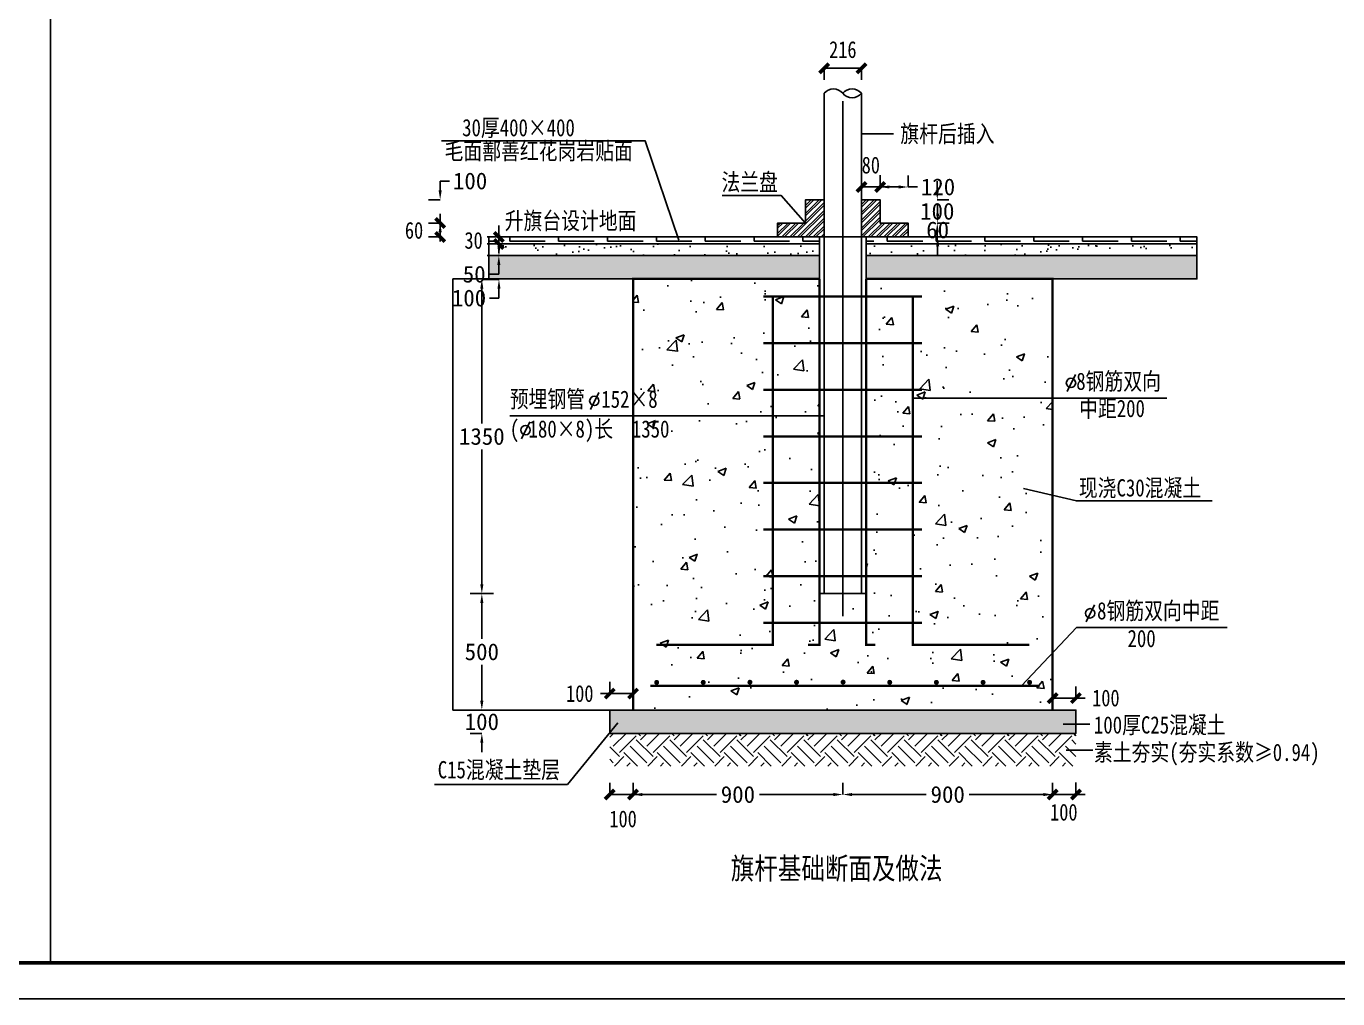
# Model space of a CAD drawing. Header units: inches. Extents: x -2316 to 955, y -265 to 742.
# Drawn here: x -2019.1 to -1836.6, y -265.1 to -129.7 of the extents above; entities that cross this region are included whole.
import ezdxf

# ---------------------------------------------------------------- set-up
doc = ezdxf.new("R2010")
doc.units = ezdxf.units.IN
doc.header["$LTSCALE"] = 1000
doc.header["$MEASUREMENT"] = 0
for name, color, linetype in [('0zd', 255, 'Continuous'), ('sbdd', 7, 'Continuous'), ('sbdddd', 7, 'Continuous'), ('文字和字符', 7, 'Continuous')]:
    doc.layers.add(name, color=color, linetype=linetype)
doc.styles.add('HTZ', font='simhei.ttf', dxfattribs={"width": 0.55})
doc.styles.get("Standard").update_dxf_attribs({"font": ''})
doc.styles.add('宋体', font='', dxfattribs={"width": 0.8})
doc.styles.get('Standard').set_extended_font_data('SimSun')
doc.styles.get('宋体').set_extended_font_data('SimSun')
doc.dimstyles.new('STANDARD$0', dxfattribs={"dimtxt": 3.5, "dimasz": 0.25, "dimexe": 2, "dimexo": 0.0625, "dimgap": 0.09, "dimtad": 1, "dimdec": 1, "dimzin": 0, "dimdsep": 46, "dimtxsty": '宋体', "dimblk": 'ARCHTICK', "dimcen": 0.09, "dimadec": 0, "dimazin": 0, "dimtfac": 1, "dimtdec": 1, "dimtofl": 0, "dimtmove": 0, "dimatfit": 3, "dimfxl": 1, "dimtolj": 1, "dimtzin": 0, "dimarcsym": 0})
pattern_1 = [(50, (-5549.723, -1318.2), (63.76485, -5.5787), [6.6675, -73.34274]), (355, (-5549.72, -1318.2), (-12.33524, 66.8701), [5.334, -58.6744]), (100.4514, (-5544.41, -1318.67), (51.4296, 61.2914), [5.6665, -62.3318]), (46.1842, (-5549.72, -1300.42), (94.878, -14.7149), [10.0013, -110.0141]), (96.6356, (-5541.82, -1301.65), (83.0917, 86.5994), [8.4998, -93.4978]), (351.1842, (-5549.72, -1300.42), (83.0917, 86.5994), [8.001, -88.0112]), (21, (-5540.833, -1304.867), (53.0652, -35.79294), [6.6675, -73.34274]), (326, (-5540.83, -1304.87), (21.6308, 64.466), [5.334, -58.6742]), (71.4514, (-5536.41, -1307.85), (74.696, 28.67306), [5.6665, -62.3317]), (37.5, (-5549.723, -1318.202), (1.081015, 29.59436), [0, -57.963, 0, -59.5632, 0, -58.89645]), (7.5, (-5549.723, -1318.202), (23.38696, 35.06332), [0, -33.95991, 0, -56.62949, 0, -22.44732]), (327.5, (-5569.547, -1318.202), (47.45687, -2.00507), [0, -22.22507, 0, -69.34223, 0, -92.0118]), (317.5, (-5578.438, -1318.202), (51.84539, 8.8993), [0, -28.8926, 0, -46.05035, 0, -65.34172])]
pattern_2 = [(45, (-2415.577, -1176.85), (-16.83798, 16.83798), []), (45, (-2404.351, -1176.85), (-16.83798, 16.83798), [])]

# ---------------------------------------------------------------- blocks, each defined once
blk = doc.blocks.new('TKK')
at = {"layer": '文字和字符'}
blk.add_lwpolyline([(0, 0), (1189, 0), (1189, 841), (0, 841)], close=True, dxfattribs=at)
at = {"layer": '文字和字符', "const_width": 1}
blk.add_lwpolyline([(25, 10), (1179, 10), (1179, 831), (25, 831)], close=True, dxfattribs=at)
blk = doc.blocks.new('_ArchTick')
at = {"color": 0, "linetype": 'ByBlock', "const_width": 0.4}
blk.add_lwpolyline([(-0.5, -0.5), (0.5, 0.5)], dxfattribs=at)
blk = doc.blocks.new('*D38')
at = {"layer": 'Defpoints', "color": 0, "transparency": 16777216}
for p in [(560, 214.5), (440, 160), (560, 160)]:
    blk.add_point(p, dxfattribs=at)
at = {"layer": 'sbdd', "color": 0, "lineweight": -2, "transparency": 16777216}
for p, q in [((440, 214), (440, 264.5)), ((560, 214), (560, 264.5)), ((480, 214.5), (520, 214.5)), ((560, 214.5), (600, 214.5))]:
    blk.add_line(p, q, dxfattribs=at)
at = {"layer": 'sbdd', "color": 0, "transparency": 16777216}
for points in [[(480, 221.2), (480, 207.9), (440, 214.5)], [(520, 221.2), (520, 207.9), (560, 214.5)]]:
    blk.add_solid(points, dxfattribs=at)
at = {"layer": 'sbdd', "color": 0, "transparency": 16777216, "insert": (688.4, 214.5), "char_height": 72, "attachment_point": 5}
blk.add_mtext('\\A1;120', dxfattribs=at)
blk = doc.blocks.new('*D39')
at = {"layer": 'Defpoints', "color": 0, "transparency": 16777216}
for p in [(560, 60), (686.8, 60), (560, 0)]:
    blk.add_point(p, dxfattribs=at)
at = {"layer": 'sbdd', "color": 0, "lineweight": -2, "transparency": 16777216}
for p, q in [((686.8, 100), (686.8, 140)), ((686.3, 60), (736.8, 60)), ((686.3, 0), (736.8, 0)), ((686.8, -40), (686.8, -80))]:
    blk.add_line(p, q, dxfattribs=at)
at = {"layer": 'sbdd', "color": 0, "transparency": 16777216}
for points in [[(680.1, 100), (693.4, 100), (686.8, 60)], [(680.1, -40), (693.4, -40), (686.8, 0)]]:
    blk.add_solid(points, dxfattribs=at)
at = {"layer": 'sbdd', "color": 0, "transparency": 16777216, "insert": (686.8, 30), "char_height": 72, "attachment_point": 5}
blk.add_mtext('\\A1;60', dxfattribs=at)
blk = doc.blocks.new('*D40')
at = {"layer": 'Defpoints', "color": 0, "transparency": 16777216}
for p in [(560, 160), (685.2, 160), (560, 60)]:
    blk.add_point(p, dxfattribs=at)
at = {"layer": 'sbdd', "color": 0, "lineweight": -2, "transparency": 16777216}
for p, q in [((685.2, 200), (685.2, 240)), ((684.7, 160), (735.2, 160)), ((684.7, 60), (735.2, 60)), ((685.2, 20), (685.2, -20))]:
    blk.add_line(p, q, dxfattribs=at)
at = {"layer": 'sbdd', "color": 0, "transparency": 16777216}
for points in [[(678.6, 200), (691.9, 200), (685.2, 160)], [(678.6, 20), (691.9, 20), (685.2, 60)]]:
    blk.add_solid(points, dxfattribs=at)
at = {"layer": 'sbdd', "color": 0, "transparency": 16777216, "insert": (685.2, 110), "char_height": 72, "attachment_point": 5}
blk.add_mtext('\\A1;100', dxfattribs=at)
blk = doc.blocks.new('*D41')
at = {"layer": 'Defpoints', "color": 0, "transparency": 16777216}
for p in [(-1181.8, 160), (-1447.2, 60), (-1181.8, 60)]:
    blk.add_point(p, dxfattribs=at)
at = {"layer": 'sbdd', "color": 0, "lineweight": -2, "transparency": 16777216}
for p, q in [((-1447.2, 200), (-1447.2, 240)), ((-1447.2, 240), (-1407.2, 240)), ((-1446.7, 160), (-1497.2, 160)), ((-1446.7, 60), (-1497.2, 60)), ((-1447.2, 20), (-1447.2, -20))]:
    blk.add_line(p, q, dxfattribs=at)
at = {"layer": 'sbdd', "color": 0, "transparency": 16777216}
for points in [[(-1453.9, 200), (-1440.5, 200), (-1447.2, 160)], [(-1453.9, 20), (-1440.5, 20), (-1447.2, 60)]]:
    blk.add_solid(points, dxfattribs=at)
at = {"layer": 'sbdd', "color": 0, "transparency": 16777216, "insert": (-1318.8, 240), "char_height": 72, "attachment_point": 5}
blk.add_mtext('\\A1;100', dxfattribs=at)
blk = doc.blocks.new('*D42')
at = {"layer": 'Defpoints', "color": 0, "transparency": 16777216}
for p in [(-1268.5, -182.2), (-1268.5, -1530), (-1268.5, -1530)]:
    blk.add_point(p, dxfattribs=at)
at = {"layer": 'sbdd', "color": 0, "lineweight": -2, "transparency": 16777216}
for p, q in [((-1268.5, -182.2), (-1218.5, -182.2)), ((-1268.5, -222.2), (-1268.5, -800.1)), ((-1268.5, -1490), (-1268.5, -912.1)), ((-1268.5, -1530), (-1318.5, -1530))]:
    blk.add_line(p, q, dxfattribs=at)
at = {"layer": 'sbdd', "color": 0, "transparency": 16777216}
for points in [[(-1275.2, -222.2), (-1261.9, -222.2), (-1268.5, -182.2)], [(-1275.2, -1490), (-1261.9, -1490), (-1268.5, -1530)]]:
    blk.add_solid(points, dxfattribs=at)
at = {"layer": 'sbdd', "color": 0, "transparency": 16777216, "insert": (-1268.5, -856.1), "char_height": 72, "attachment_point": 5}
blk.add_mtext('\\A1;1350', dxfattribs=at)
blk = doc.blocks.new('*D43')
at = {"layer": 'Defpoints', "color": 0, "transparency": 16777216}
for p in [(-1268.5, -1530), (-1268.5, -2030), (-1268.5, -2030)]:
    blk.add_point(p, dxfattribs=at)
at = {"layer": 'sbdd', "color": 0, "lineweight": -2, "transparency": 16777216}
for p, q in [((-1268.5, -1530), (-1218.5, -1530)), ((-1268.5, -1570), (-1268.5, -1724)), ((-1268.5, -1990), (-1268.5, -1836)), ((-1268.5, -2030), (-1318.5, -2030))]:
    blk.add_line(p, q, dxfattribs=at)
at = {"layer": 'sbdd', "color": 0, "transparency": 16777216}
for points in [[(-1275.2, -1570), (-1261.9, -1570), (-1268.5, -1530)], [(-1275.2, -1990), (-1261.9, -1990), (-1268.5, -2030)]]:
    blk.add_solid(points, dxfattribs=at)
at = {"layer": 'sbdd', "color": 0, "transparency": 16777216, "insert": (-1268.5, -1780), "char_height": 72, "attachment_point": 5}
blk.add_mtext('\\A1;500', dxfattribs=at)
blk = doc.blocks.new('*D44')
at = {"layer": 'Defpoints', "color": 0, "transparency": 16777216}
for p in [(-1268.5, -2030), (-1268.5, -2130), (-1268.5, -2130)]:
    blk.add_point(p, dxfattribs=at)
at = {"layer": 'sbdd', "color": 0, "lineweight": -2, "transparency": 16777216}
for p, q in [((-1268.5, -1990), (-1268.5, -1950)), ((-1268.5, -2030), (-1318.5, -2030)), ((-1268.5, -2130), (-1318.5, -2130)), ((-1268.5, -2170), (-1268.5, -2210))]:
    blk.add_line(p, q, dxfattribs=at)
at = {"layer": 'sbdd', "color": 0, "transparency": 16777216}
for points in [[(-1275.2, -1990), (-1261.9, -1990), (-1268.5, -2030)], [(-1275.2, -2170), (-1261.9, -2170), (-1268.5, -2130)]]:
    blk.add_solid(points, dxfattribs=at)
at = {"layer": 'sbdd', "color": 0, "transparency": 16777216, "insert": (-1268.5, -2080), "char_height": 72, "attachment_point": 5}
blk.add_mtext('\\A1;100', dxfattribs=at)
blk = doc.blocks.new('*D45')
at = {"layer": 'Defpoints', "color": 0, "transparency": 16777216}
for p in [(-620, -2392.1), (280, -2392.1), (280, -2392.1)]:
    blk.add_point(p, dxfattribs=at)
at = {"layer": 'sbdd', "color": 0, "lineweight": -2, "transparency": 16777216}
for p, q in [((-620, -2392.1), (-620, -2342.1)), ((280, -2392.1), (280, -2342.1)), ((-580, -2392.1), (-262, -2392.1)), ((240, -2392.1), (-78, -2392.1))]:
    blk.add_line(p, q, dxfattribs=at)
at = {"layer": 'sbdd', "color": 0, "transparency": 16777216}
for points in [[(-580, -2385.4), (-580, -2398.8), (-620, -2392.1)], [(240, -2385.4), (240, -2398.8), (280, -2392.1)]]:
    blk.add_solid(points, dxfattribs=at)
at = {"layer": 'sbdd', "color": 0, "transparency": 16777216, "insert": (-170, -2392.1), "char_height": 72, "attachment_point": 5}
blk.add_mtext('\\A1;900', dxfattribs=at)
blk = doc.blocks.new('*D46')
at = {"layer": 'Defpoints', "color": 0, "transparency": 16777216}
for p in [(280, -2392.1), (1180, -2392.1), (1180, -2392.1)]:
    blk.add_point(p, dxfattribs=at)
at = {"layer": 'sbdd', "color": 0, "lineweight": -2, "transparency": 16777216}
for p, q in [((280, -2392.1), (280, -2342.1)), ((1180, -2392.1), (1180, -2342.1)), ((320, -2392.1), (638, -2392.1)), ((1140, -2392.1), (822, -2392.1))]:
    blk.add_line(p, q, dxfattribs=at)
at = {"layer": 'sbdd', "color": 0, "transparency": 16777216}
for points in [[(320, -2385.4), (320, -2398.8), (280, -2392.1)], [(1140, -2385.4), (1140, -2398.8), (1180, -2392.1)]]:
    blk.add_solid(points, dxfattribs=at)
at = {"layer": 'sbdd', "color": 0, "transparency": 16777216, "insert": (730, -2392.1), "char_height": 72, "attachment_point": 5}
blk.add_mtext('\\A1;900', dxfattribs=at)
blk = doc.blocks.new('*D47')
at = {"layer": 'Defpoints', "color": 0, "transparency": 16777216}
for p in [(-1179.3, -80), (-1195.1, -182.2), (-1179.3, -182.2)]:
    blk.add_point(p, dxfattribs=at)
at = {"layer": 'sbdd', "color": 0, "lineweight": -2, "transparency": 16777216}
for p, q in [((-1195.1, -40), (-1195.1, 0)), ((-1194.6, -80), (-1245.1, -80)), ((-1194.6, -182.2), (-1245.1, -182.2)), ((-1195.1, -222.2), (-1195.1, -262.2)), ((-1195.1, -262.2), (-1235.1, -262.2))]:
    blk.add_line(p, q, dxfattribs=at)
at = {"layer": 'sbdd', "color": 0, "transparency": 16777216}
for points in [[(-1201.7, -40), (-1188.4, -40), (-1195.1, -80)], [(-1201.7, -222.2), (-1188.4, -222.2), (-1195.1, -182.2)]]:
    blk.add_solid(points, dxfattribs=at)
at = {"layer": 'sbdd', "color": 0, "transparency": 16777216, "insert": (-1323.5, -262.2), "char_height": 72, "attachment_point": 5}
blk.add_mtext('\\A1;100', dxfattribs=at)
blk = doc.blocks.new('*D48')
at = {"layer": 'Defpoints', "color": 0, "transparency": 16777216}
for p in [(-1157, -30), (-1195.6, -80), (-1157, -80)]:
    blk.add_point(p, dxfattribs=at)
at = {"layer": 'sbdd', "color": 0, "lineweight": -2, "transparency": 16777216}
for p, q in [((-1195.6, 10), (-1195.6, 50)), ((-1195.1, -30), (-1245.6, -30)), ((-1195.1, -80), (-1245.6, -80)), ((-1195.6, -160), (-1235.6, -160)), ((-1195.6, -120), (-1195.6, -160))]:
    blk.add_line(p, q, dxfattribs=at)
at = {"layer": 'sbdd', "color": 0, "transparency": 16777216}
for points in [[(-1202.2, 10), (-1188.9, 10), (-1195.6, -30)], [(-1202.2, -120), (-1188.9, -120), (-1195.6, -80)]]:
    blk.add_solid(points, dxfattribs=at)
at = {"layer": 'sbdd', "color": 0, "transparency": 16777216, "insert": (-1301.2, -160), "char_height": 72, "attachment_point": 5}
blk.add_mtext('\\A1;50', dxfattribs=at)
blk = doc.blocks.new('*D49')
at = {"layer": 'Defpoints', "color": 0, "transparency": 16777216}
for p in [(-620, -180), (-1392.7, -2030), (-620, -2030)]:
    blk.add_point(p, dxfattribs=at)
at = {"layer": 'sbdddd', "color": 0, "lineweight": -2, "transparency": 16777216}
for p, q in [((-620.1, -180), (-1392.9, -180)), ((-1392.7, -180.2), (-1392.7, -1104.8)), ((-1392.7, -2029.8), (-1392.7, -1105.2)), ((-620.1, -2030), (-1392.9, -2030))]:
    blk.add_line(p, q, dxfattribs=at)
at = {"layer": 'sbdddd', "color": 0, "transparency": 16777216}
for points in [[(-1392.8, -180.2), (-1392.7, -180.2), (-1392.7, -180)], [(-1392.8, -2029.8), (-1392.7, -2029.8), (-1392.7, -2030)]]:
    blk.add_solid(points, dxfattribs=at)
at = {"layer": 'sbdddd', "color": 0, "transparency": 16777216, "insert": (-1392.7, -1105), "char_height": 0.18, "attachment_point": 5}
blk.add_mtext('\\A1;1850.0000', dxfattribs=at)
blk = doc.blocks.new('*D50')
at = {"layer": 'Defpoints', "color": 0, "transparency": 16777216}
for p in [(1280, -1978.2), (1180, -2030), (1280, -2030)]:
    blk.add_point(p, dxfattribs=at)
at = {"layer": 'sbdd', "color": 0, "lineweight": -2, "transparency": 16777216}
for p, q in [((1180, -1978.7), (1180, -1928.2)), ((1280, -1978.7), (1280, -1928.2)), ((1180, -1978.2), (1280, -1978.2)), ((1280, -1978.2), (1320, -1978.2))]:
    blk.add_line(p, q, dxfattribs=at)
at = {"layer": 'sbdd', "color": 0, "lineweight": -2, "transparency": 16777216, "xscale": 40, "yscale": 40, "zscale": 40, "rotation": 180}
blk.add_blockref('_ArchTick', (1180, -1978.2), dxfattribs=at)
at = {"layer": 'sbdd', "color": 0, "lineweight": -2, "transparency": 16777216, "xscale": 40, "yscale": 40, "zscale": 40}
blk.add_blockref('_ArchTick', (1280, -1978.2), dxfattribs=at)
at = {"layer": 'sbdd', "color": 0, "transparency": 16777216, "insert": (1408.4, -1978.2), "char_height": 72, "attachment_point": 5, "style": '宋体'}
blk.add_mtext('\\A1;100', dxfattribs=at)
blk = doc.blocks.new('*D51')
at = {"layer": 'Defpoints', "color": 0, "transparency": 16777216}
for p in [(-720, -1959.2), (-720, -2030), (-620, -2030)]:
    blk.add_point(p, dxfattribs=at)
at = {"layer": 'sbdd', "color": 0, "lineweight": -2, "transparency": 16777216}
for p, q in [((-720, -1959.7), (-720, -1909.2)), ((-620, -1959.7), (-620, -1909.2)), ((-720, -1959.2), (-760, -1959.2)), ((-620, -1959.2), (-720, -1959.2))]:
    blk.add_line(p, q, dxfattribs=at)
at = {"layer": 'sbdd', "color": 0, "lineweight": -2, "transparency": 16777216, "xscale": 40, "yscale": 40, "zscale": 40, "rotation": 180}
blk.add_blockref('_ArchTick', (-720, -1959.2), dxfattribs=at)
at = {"layer": 'sbdd', "color": 0, "lineweight": -2, "transparency": 16777216, "xscale": 40, "yscale": 40, "zscale": 40}
blk.add_blockref('_ArchTick', (-620, -1959.2), dxfattribs=at)
at = {"layer": 'sbdd', "color": 0, "transparency": 16777216, "insert": (-848.4, -1959.2), "char_height": 72, "attachment_point": 5, "style": '宋体'}
blk.add_mtext('\\A1;100', dxfattribs=at)
blk = doc.blocks.new('sdasdffsd333')
at = {"layer": 'sbdd'}
h = blk.add_hatch(dxfattribs=at)
h.set_pattern_fill('ANSI32', color=252, scale=5, style=0)
h.set_pattern_definition(pattern_2)
h.paths.add_polyline_path([(200, 160), (120, 160), (120, 60), (0, 60), (0, 0), (200, 0)])
h = blk.add_hatch(dxfattribs=at)
h.set_pattern_fill('ANSI32', color=252, scale=5, style=0)
h.set_pattern_definition(pattern_2)
h.paths.add_polyline_path([(360, 0), (360, 160), (440, 160), (440, 60), (560, 60), (560, 0)])
h = blk.add_hatch(dxfattribs=at)
h.set_pattern_fill('ANGLE', color=252, scale=60, style=0)
h.set_pattern_definition([(0, (-27910.86, 11212.45), (0, 209.55), [152.4, -57.15]), (90, (-27910.86, 11212.45), (-209.55, 1e-14), [152.4, -57.15])])
edge = h.paths.add_edge_path()
edge.add_line((180, -30), (-1238.92, -30))
edge.add_line((-1238.92, -30), (-1238.92, 0))
edge.add_line((-1238.92, 0), (180, 0))
h = blk.add_hatch(dxfattribs=at)
h.set_pattern_fill('ANGLE', color=252, scale=60, style=0)
h.set_pattern_definition([(0, (-26291.94, 11212.45), (0, 209.55), [152.4, -57.15]), (90, (-26291.94, 11212.45), (-209.55, 1e-14), [152.4, -57.15])])
edge = h.paths.add_edge_path()
edge.add_line((1798.92, -30), (380, -30))
edge.add_line((380, -30), (380, 0))
edge.add_line((380, 0), (1798.92, 0))
h = blk.add_hatch(dxfattribs=at)
h.set_pattern_fill('AR-SAND', color=252, scale=40, style=0)
h.set_pattern_definition([(37.5, (-27910.86, 11212.45), (-3.20006, 97.88265), [0, -77.216, 0, -86.36, 0, -82.55]), (7.5, (-27910.86, 11212.45), (89.90466, 143.365), [0, -41.656, 0, -69.596, 0, -26.67]), (327.5, (-27973.34, 11212.45), (158.19847, 0.28744), [0, -25.4, 0, -91.44, 0, -119.38]), (317.5, (-27973.34, 11212.45), (152.7113, 44.58586), [0, -12.7, 0, -59.944, 0, -68.58])])
h.paths.add_polyline_path([(180, -80), (180, -30), (-1238.92, -30), (-1238.92, -80)])
h.paths.add_polyline_path([(380, -30), (380, -80), (1798.92, -80), (1798.92, -30)])
at = {"layer": 'sbdd', "ltscale": 25}
h = blk.add_hatch(dxfattribs=at)
h.set_pattern_fill('AR-CONC', color=252, scale=0.350001, style=0)
h.set_pattern_definition(pattern_1)
h.paths.add_polyline_path([(380, -80), (380, -180), (1798.92, -180), (1798.92, -80)])
h.paths.add_polyline_path([(180, -180), (180, -80), (-1238.92, -80), (-1238.92, -180)])
at = {"layer": 'sbdd'}
h = blk.add_hatch(dxfattribs=at)
h.set_pattern_fill('AR-CONC', color=252, scale=200, style=0)
h.set_pattern_definition([(50, (-27910.86, 11212.45), (364.3693, -31.8782), [38.1, -419.1]), (355, (-27910.86, 11212.45), (-70.4857, 382.1133), [30.48, -335.28]), (100.451, (-27880.5, 11209.8), (293.885, 350.2334), [32.38, -356.18]), (46.1842, (-27910.86, 11314.05), (542.158, -84.0847), [57.15, -628.65]), (96.6356, (-27865.7, 11307.04), (474.8085, 494.851), [48.57, -534.27]), (351.184, (-27910.86, 11314.05), (474.809, 494.85), [45.72, -502.92]), (21, (-27860.06, 11288.65), (303.2298, -204.531), [38.1, -419.1]), (326, (-27860.06, 11288.65), (123.604, 368.376), [30.48, -335.28]), (71.4514, (-27834.8, 11271.6), (426.833, 163.8457), [32.38, -356.18]), (37.5, (-27910.86, 11212.45), (6.1772, 169.1101), [0, -331.216, 0, -340.36, 0, -336.55]), (7.5, (-27910.86, 11212.45), (133.6393, 200.3611), [0, -194.056, 0, -323.596, 0, -128.27]), (327.5, (-28024.14, 11212.45), (271.1812, -11.4575), [0, -127, 0, -396.24, 0, -525.78]), (317.5, (-28074.94, 11212.45), (296.2584, 50.853), [0, -165.1, 0, -263.144, 0, -373.38])])
h.paths.add_polyline_path([(-620, -180), (180, -180), (180, -1530), (380, -1530), (380, -180), (1180, -180), (1180, -2030), (-620, -2030)])
h = blk.add_hatch(color=256, dxfattribs=at)
edge = h.paths.add_edge_path()
edge.add_arc((-518.6, -1910.93), 10.74, 0, 360)
h = blk.add_hatch(color=256, dxfattribs=at)
edge = h.paths.add_edge_path()
edge.add_arc((-318.77, -1910.84), 10.74, 0, 360)
h = blk.add_hatch(color=256, dxfattribs=at)
edge = h.paths.add_edge_path()
edge.add_arc((-118.46, -1910.27), 10.74, 0, 360)
h = blk.add_hatch(color=256, dxfattribs=at)
edge = h.paths.add_edge_path()
edge.add_arc((81.47, -1910.28), 10.74, 0, 360)
h = blk.add_hatch(color=256, dxfattribs=at)
edge = h.paths.add_edge_path()
edge.add_arc((281.14, -1909.81), 10.74, 0, 360)
h = blk.add_hatch(color=256, dxfattribs=at)
edge = h.paths.add_edge_path()
edge.add_arc((481.25, -1910.47), 10.74, 0, 360)
h = blk.add_hatch(color=256, dxfattribs=at)
edge = h.paths.add_edge_path()
edge.add_arc((681.44, -1910.64), 10.74, 0, 360)
h = blk.add_hatch(color=256, dxfattribs=at)
edge = h.paths.add_edge_path()
edge.add_arc((881.55, -1910.62), 10.74, 0, 360)
h = blk.add_hatch(color=256, dxfattribs=at)
edge = h.paths.add_edge_path()
edge.add_arc((1081.14, -1910.7), 10.74, 0, 360)
at = {"layer": 'sbdd', "ltscale": 25}
h = blk.add_hatch(dxfattribs=at)
h.set_pattern_fill('AR-CONC', color=252, scale=0.350001, style=0)
h.set_pattern_definition(pattern_1)
h.paths.add_polyline_path([(-720, -2130), (-620, -2130), (280, -2130), (1180, -2130), (1280, -2130), (1280, -2030), (-720, -2030)])
at = {"layer": 'sbdd'}
h = blk.add_hatch(dxfattribs=at)
h.set_pattern_fill('EARTH', color=252, scale=32, angle=315, style=0)
h.set_pattern_definition([(315, (-6098.52, 4522.5), (143.6841, -4e-14), [101.6, -101.6]), (315, (-6071.58, 4549.44), (143.6841, -4e-14), [101.6, -101.6]), (315, (-6044.64, 4576.38), (143.6841, -4e-14), [101.6, -101.6]), (45, (-6026.68, 4576.38), (4e-14, 143.6841), [101.6, -101.6]), (45, (-5999.73, 4549.44), (4e-14, 143.6841), [101.6, -101.6]), (45, (-5972.79, 4522.5), (4e-14, 143.6841), [101.6, -101.6])])
h.paths.add_polyline_path([(-720, -2130), (1280, -2130), (1280, -2269.76), (-720, -2269.76)])
for p, q in [((200, 724.12), (200, 673.62)), ((200, 723.62), (360, 723.62)), ((360, 724.12), (360, 673.62)), ((360, 160), (360, 616.54)), ((359.65, 442.71), (498.02, 442.71)), ((360, 214.04), (360, 264.54)), ((440, 214.04), (440, 264.54)), ((360, 214.54), (440, 214.54)), ((440, 214.54), (480, 214.54)), ((-1446.2, 60), (-1496.7, 60)), ((-1446.7, 60), (-1446.7, 100)), ((-1446.7, 0), (-1446.7, 60)), ((-1446.2, 0), (-1496.7, 0)), ((-1195.07, 0), (-1245.57, 0)), ((-1195.57, 0), (-1195.57, 40)), ((280, 0), (280, 50)), ((280, 0), (280, -180)), ((-1195.07, -30), (-1245.57, -30)), ((-1195.57, -30), (-1195.57, -70)), ((1277.54, -590.02), (1242.04, -663.02)), ((-767.2, -666.9), (-802.69, -739.91)), ((-1062.19, -792.56), (-1097.68, -865.56)), ((180, -1530), (380, -1530)), ((1359.61, -1578.46), (1324.11, -1651.46)), ((-720, -2341.61), (-720, -2392.11)), ((-620, -2341.61), (-620, -2392.11)), ((1280, -2341.11), (1280, -2391.61)), ((-720, -2392.11), (-620, -2392.11)), ((-620, -2392.11), (-580, -2392.11)), ((1180, -2392.11), (1280, -2392.11)), ((1280, -2392.11), (1320, -2392.11))]:
    blk.add_line(p, q, dxfattribs=at)
at = {"layer": 'sbdd', "flags": 128}
for points in [[(200, 616.54, -0.4737957), (279.5, 616.54, 0.4679692), (360, 616.54, -0.2635392)], [(360, 616.54, 0.4679692), (279.5, 616.54)]]:
    blk.add_lwpolyline(points, format="xyb", dxfattribs=at)
for points in [[(200, 160), (200, 616.54)], [(-423.47, -14.22), (-567.48, 412.17), (-1441.44, 412.17)], [(120, 60), (15.73, 177.56), (-238.01, 177.56)], [(200, 160), (120, 160), (120, 60), (0, 60), (0, 0)], [(360, 0), (360, 160), (440, 160), (440, 60), (560, 60), (560, 0)], [(180, 0), (-1238.92, 0)], [(180, -1405.2), (180, 0)], [(200, -1530), (200, 0)], [(360, -1530), (360, 0)], [(380, -1405.2), (380, 0)], [(1180, 0), (1180, 0), (380, 0)], [(1798.92, 0), (1798.92, 0), (1180, 0)], [(580, -690.93), (1669.89, -690.93)], [(200, -767.6), (-1148.47, -767.6)], [(1055.32, -1079.5), (1282.05, -1132.17), (1863.86, -1132.17)], [(1046.63, -1925.78), (1281.67, -1675.58), (1928.79, -1675.58)], [(-684.73, -2083.79), (-901.36, -2348.93), (-1471.32, -2348.93)], [(1340.18, -2090.81), (1225.88, -2090.81)], [(1352.21, -2201.24), (1237.91, -2201.24)]]:
    blk.add_lwpolyline(points, dxfattribs=at)
at = {"layer": 'sbdd', "ltscale": 10, "flags": 128}
blk.add_lwpolyline([(280, 582.96), (280, -1626.47)], dxfattribs=at)
at = {"layer": 'sbdd', "flags": 128}
for points in [[(200, 160), (120, 160), (120, 60), (0, 60), (0, 0), (200, 0)], [(360, 0), (360, 160), (440, 160), (440, 60), (560, 60), (560, 0)], [(-620, -180), (180, -180), (180, -1530), (380, -1530), (380, -180), (1180, -180), (1180, -2030), (-620, -2030)], [(-720, -2130), (-620, -2130), (280, -2130), (1180, -2130), (1280, -2130), (1280, -2030), (-720, -2030)]]:
    blk.add_lwpolyline(points, close=True, dxfattribs=at)
at = {"layer": 'sbdd'}
for points in [[(180, -30), (-1238.92, -30), (-1238.92, 0), (180, 0)], [(380, 0), (1798.92, 0), (1798.92, -30), (380, -30)], [(180, -80), (-1238.92, -80), (-1238.92, -30), (180, -30)], [(380, -30), (1798.92, -30), (1798.92, -80), (380, -80)], [(180, -180), (-1238.92, -180), (-1238.92, -80), (180, -80)], [(380, -80), (1798.92, -80), (1798.92, -180), (380, -180)]]:
    blk.add_lwpolyline(points, dxfattribs=at)
at = {"layer": 'sbdd', "ltscale": 8, "flags": 128}
blk.add_lwpolyline([(200, 0), (360, 0)], dxfattribs=at)
at = {"layer": 'sbdd', "const_width": 10, "flags": 128}
for points in [[(-620, -2030), (-620, -180), (0, -180), (180, -180)], [(130.63, -1749.5), (180, -1749.5), (180, -180)], [(380, -180), (560, -180), (1180, -180), (1180, -2030)], [(419.33, -1749.5), (380, -1749.5), (380, -180)], [(-520, -1749.5), (-20, -1749.5), (-20, -255.3)], [(-60.84, -255.3), (619.15, -255.3)], [(1080, -1749.5), (580, -1749.5), (580, -255.3)], [(-60.84, -455.3), (619.15, -455.3)], [(-60.84, -655.3), (619.15, -655.3)], [(-60.84, -855.3), (619.15, -855.3)], [(-60.84, -1055.3), (619.15, -1055.3)], [(-60.84, -1255.3), (619.15, -1255.3)], [(-60.84, -1455.3), (619.15, -1455.3)], [(-60.84, -1655.3), (-60.84, -1655.3), (619.15, -1655.3)], [(-545.19, -1925.78), (1124.79, -1925.78)]]:
    blk.add_lwpolyline(points, dxfattribs=at)
at = {"layer": 'sbdd'}
for centre in [(1258.75, -626.17), (-785.99, -703.06), (-1080.98, -828.71), (1340.82, -1614.61)]:
    blk.add_circle(centre, 20.07, dxfattribs=at)
at = {"layer": 'sbdd', "xscale": 40, "yscale": 40, "zscale": 40}
for p, rotation in [((200, 723.62), 180), ((360, 214.54), 180), ((-1446.7, 60), 90), ((-1446.7, 0), 270), ((-1195.57, 0), 270), ((-1195.57, -30), 90), ((-720, -2392.11), 180), ((1180, -2392.11), 180)]:
    blk.add_blockref('_ArchTick', p, dxfattribs=dict(at, rotation=rotation))
for p in [(360, 723.62), (440, 214.54), (-620, -2392.11), (1280, -2392.11)]:
    blk.add_blockref('_ArchTick', p, dxfattribs=at)
at = {"layer": 'sbdd', "style": '宋体', "width": 0.8}
for s, p in [('30厚400×400', (-1352.96, 432.1)), ('旗杆后插入', (526.94, 406.13)), ('毛面鄯善红花岗岩贴面', (-1428.51, 332.17)), ('法兰盘', (-240.37, 198.73)), ('升旗台设计地面', (-1170.47, 32.89)), ('  8钢筋双向', (1200.73, -655.87)), ('预埋钢管', (-1148.59, -732.06)), ('152×8', (-756.03, -732.89)), ('中距200', (1293.48, -772.48)), ('( 180×8)长  1350', (-1148.59, -860.6)), ('现浇C30混凝土', (1292.51, -1113.03)), ('  8钢筋双向中距', (1290.14, -1640.52)), ('200', (1501.28, -1759.4)), ('100厚C25混凝土', (1357.17, -2130.27)), ('素土夯实(夯实系数≥0.94)', (1357.38, -2247.95)), ('C15混凝土垫层', (-1457.73, -2322.59))]:
    blk.add_text(s, height=74, dxfattribs=at).set_placement(p)
at = {"layer": 'sbdd', "char_height": 72, "attachment_point": 5, "style": '宋体'}
for s, insert in [('\\A1;216', (280, 803.57)), ('\\A1;80', (400.09, 308.14)), ('\\A1;60', (-1559.3, 28.15)), ('\\A1;30', (-1303.89, -15)), ('\\A1;100', (-662.56, -2497)), ('\\A1;100', (1228.06, -2468.3))]:
    blk.add_mtext(s, dxfattribs=dict(at, insert=insert))
at = {"layer": 'sbdd'}
for base, p1, p2, angle, text, picture, middle in [((-1447.2, 60), (-1181.75, 160), (-1181.75, 60), 270, '100', '*D41', (-1318.8, 240)), ((685.23, 160), (560, 60), (560, 160), 90, '100', '*D40', (685.23, 110)), ((686.76, 60), (560, 0), (560, 60), 90, '60', '*D39', (686.76, 30)), ((-1195.07, -182.16), (-1179.3, -80), (-1179.3, -182.16), 270, '100', '*D47', (-1323.47, -262.16)), ((-1195.57, -80), (-1157, -30), (-1157, -80), 270, '50', '*D48', (-1301.17, -160)), ((-1268.55, -2130), (-1268.55, -2030), (-1268.55, -2130), 270, '100', '*D44', (-1268.55, -2080))]:
    dim = blk.add_linear_dim(base=base, p1=p1, p2=p2, angle=angle, text=text, dimstyle='STANDARD$0', override={"dimtxt": 72, "dimasz": 40, "dimexe": 50, "dimgap": 20, "dimdec": 0, "dimtdec": 0, "dimfxl": 0.5, "dimfxlon": 1}, dxfattribs=at)
    dim.commit()
    dim.dimension.update_dxf_attribs({"geometry": picture, "text_midpoint": middle, "dimtype": 129})
for p1, p2, distance, text, picture, middle in [((440, 160), (560, 160), 54.54, '120', '*D38', (688.4, 214.54)), ((-1268.55, -182.16), (-1268.55, -1530), 0, '1350', '*D42', (-1268.55, -856.08)), ((-1268.55, -1530), (-1268.55, -2030), 0, '500', '*D43', (-1268.55, -1780)), ((-620, -2392.11), (280, -2392.11), 0, '900', '*D45', (-170, -2392.11)), ((280, -2392.11), (1180, -2392.11), 0, '900', '*D46', (730, -2392.11))]:
    dim = blk.add_aligned_dim(p1=p1, p2=p2, distance=distance, text=text, dimstyle='STANDARD$0', override={"dimtxt": 72, "dimasz": 40, "dimexe": 50, "dimgap": 20, "dimdec": 0, "dimtdec": 0, "dimfxl": 0.5, "dimfxlon": 1}, dxfattribs=at)
    dim.commit()
    dim.dimension.update_dxf_attribs({"geometry": picture, "text_midpoint": middle})
for base, p1, p2, picture, middle in [((-720, -1959.24), (-620, -2030), (-720, -2030), '*D51', (-848.4, -1959.24)), ((1280, -1978.24), (1180, -2030), (1280, -2030), '*D50', (1408.4, -1978.24))]:
    dim = blk.add_linear_dim(base=base, p1=p1, p2=p2, dimstyle='STANDARD$0', override={"dimtxt": 72, "dimasz": 40, "dimexe": 50, "dimgap": 20, "dimtad": 0, "dimtih": 1, "dimtoh": 1, "dimtxsty": '宋体', "dimblk": 'ArchTick', "dimfxl": 0.5, "dimfxlon": 1}, dxfattribs=at)
    dim.commit()
    dim.dimension.update_dxf_attribs({"geometry": picture, "text_midpoint": middle})
at = {"layer": 'sbdddd'}
dim = blk.add_linear_dim(base=(-1392.72, -2030), p1=(-620, -180), p2=(-620, -2030), angle=90, dimstyle='STANDARD$0', dxfattribs=at)
dim.commit()
dim.dimension.update_dxf_attribs({"geometry": '*D49', "text_midpoint": (-1392.72, -1105)})

msp = doc.modelspace()

# ---------------------------------------------------------------- linework, layer by layer
msp.add_lwpolyline([(-2015.73, 150.09), (-2015.73, -260.06)])

# ---------------------------------------------------------------- block references
at = {"xscale": 0.4995794785534144, "yscale": 0.4995794785534144, "zscale": 0.4995794785534144}
msp.add_blockref('TKK', (-2316.48, -265.06), dxfattribs=at)
at = {"layer": '0zd', "xscale": 0.03243243243218785, "yscale": 0.03243243243218785, "zscale": 0.03243243243218785}
msp.add_blockref('sdasdffsd333', (-1914.58, -159.06), dxfattribs=at)

# ---------------------------------------------------------------- texts
at = {"color": 0, "style": 'HTZ', "width": 0.8}
msp.add_text('旗杆基础断面及做法', height=3, dxfattribs=at).set_placement((-1921.09, -248.42))

doc.saveas('drawing.dxf')
